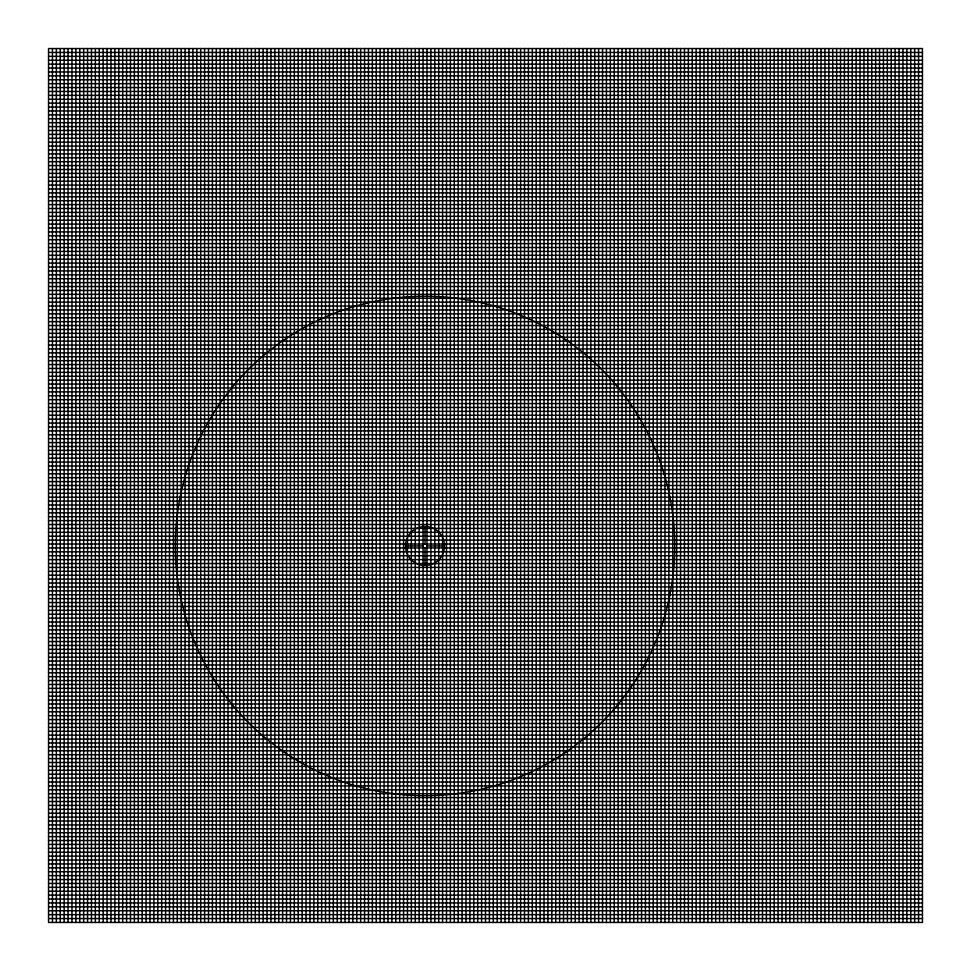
<?xml version="1.0" encoding="UTF-8"?>
<svg xmlns="http://www.w3.org/2000/svg" width="971" height="971" viewBox="0 0 971 971"><rect width="100%" height="100%" fill="white"/><g stroke="black" fill="none" stroke-linecap="round" stroke-linejoin="round"><path stroke-width="1.46" d="M48.55 52.446L922.45 52.446M48.55 56.354L922.45 56.354M48.55 60.251L922.45 60.251M48.55 64.159L922.45 64.159M48.55 68.055L922.45 68.055M48.55 71.963L922.45 71.963M48.55 75.859L922.45 75.859M48.55 79.756L922.45 79.756M48.55 83.664L922.45 83.664M48.55 87.56L922.45 87.56M48.55 91.468L922.45 91.468M48.55 95.364L922.45 95.364M48.55 99.273L922.45 99.273M48.55 103.169L922.45 103.169M48.55 107.065L922.45 107.065M48.55 110.973L922.45 110.973M48.55 114.869L922.45 114.869M48.55 118.778L922.45 118.778M48.55 122.674L922.45 122.674M48.55 126.582L922.45 126.582M48.55 130.478L922.45 130.478M48.55 134.374L922.45 134.374M48.55 138.283L922.45 138.283M48.55 142.179L922.45 142.179M48.55 146.087L922.45 146.087M48.55 149.983L922.45 149.983M48.55 153.891L922.45 153.891M48.55 157.788L922.45 157.788M48.55 161.684L922.45 161.684M48.55 165.592L922.45 165.592M48.55 169.488L922.45 169.488M48.55 173.396L922.45 173.396M48.55 177.292L922.45 177.292M48.55 181.201L922.45 181.201M48.55 185.097L922.45 185.097M48.55 188.993L922.45 188.993M48.55 192.901L922.45 192.901M48.55 196.797L922.45 196.797M48.55 200.706L922.45 200.706M48.55 204.602L922.45 204.602M48.55 208.51L922.45 208.51M48.55 212.406L922.45 212.406M48.55 216.302L922.45 216.302M48.55 220.211L922.45 220.211M48.55 224.107L922.45 224.107M48.55 228.015L922.45 228.015M48.55 231.911L922.45 231.911M48.55 235.819L922.45 235.819M48.55 239.716L922.45 239.716M48.55 243.612L922.45 243.612M48.55 247.52L922.45 247.52M48.55 251.416L922.45 251.416M48.55 255.324L922.45 255.324M48.55 259.221L922.45 259.221M48.55 263.129L922.45 263.129M48.55 267.025L922.45 267.025M48.55 270.921L922.45 270.921M48.55 274.829L922.45 274.829M48.55 278.726L922.45 278.726M48.55 282.634L922.45 282.634M48.55 286.53L922.45 286.53M48.55 290.438L922.45 290.438M48.55 294.334L922.45 294.334M48.55 298.231L922.45 298.231M48.55 302.139L922.45 302.139M48.55 306.035L922.45 306.035M48.55 309.943L922.45 309.943M48.55 313.839L922.45 313.839M48.55 317.748L922.45 317.748M48.55 321.644L922.45 321.644M48.55 325.54L922.45 325.54M48.55 329.448L922.45 329.448M48.55 333.344L922.45 333.344M48.55 337.253L922.45 337.253M48.55 341.149L922.45 341.149M48.55 345.057L922.45 345.057M48.55 348.953L922.45 348.953M48.55 352.849L922.45 352.849M48.55 356.758L922.45 356.758M48.55 360.654L922.45 360.654M48.55 364.562L922.45 364.562M48.55 368.458L922.45 368.458M48.55 372.366L922.45 372.366M48.55 376.263L922.45 376.263M48.55 380.159L922.45 380.159M48.55 384.067L922.45 384.067M48.55 387.963L922.45 387.963M48.55 391.871L922.45 391.871M48.55 395.767L922.45 395.767M48.55 399.676L922.45 399.676M48.55 403.572L922.45 403.572M48.55 407.468L922.45 407.468M48.55 411.376L922.45 411.376M48.55 415.272L922.45 415.272M48.55 419.181L922.45 419.181M48.55 423.077L922.45 423.077M48.55 426.985L922.45 426.985M48.55 430.881L922.45 430.881M48.55 434.777L922.45 434.777M48.55 438.686L922.45 438.686M48.55 442.582L922.45 442.582M48.55 446.49L922.45 446.49M48.55 450.386L922.45 450.386M48.55 454.294L922.45 454.294M48.55 458.191L922.45 458.191M48.55 462.087L922.45 462.087M48.55 465.995L922.45 465.995M48.55 469.891L922.45 469.891M48.55 473.799L922.45 473.799M48.55 477.696L922.45 477.696M48.55 481.604L922.45 481.604M48.55 485.5L922.45 485.5M48.55 489.396L922.45 489.396M48.55 493.304L922.45 493.304M48.55 497.201L922.45 497.201M48.55 501.109L922.45 501.109M48.55 505.005L922.45 505.005M48.55 508.913L922.45 508.913M48.55 512.809L922.45 512.809M48.55 516.706L922.45 516.706M48.55 520.614L922.45 520.614M48.55 524.51L922.45 524.51M48.55 528.418L922.45 528.418M48.55 532.314L922.45 532.314M48.55 536.223L922.45 536.223M48.55 540.119L922.45 540.119M48.55 544.015L922.45 544.015M405.526 545.969L423.077 545.969M426.985 545.969L444.536 545.969A19.505 19.505 0 0 0 415.272 529.074A19.505 19.505 0 0 0 415.272 562.864A19.505 19.505 0 0 0 444.536 545.969M48.55 547.923L922.45 547.923M48.55 551.819L922.45 551.819M48.55 555.728L922.45 555.728M48.55 559.624L922.45 559.624M48.55 563.532L922.45 563.532M48.55 567.428L922.45 567.428M48.55 571.324L922.45 571.324M48.55 575.233L922.45 575.233M48.55 579.129L922.45 579.129M48.55 583.037L922.45 583.037M48.55 586.933L922.45 586.933M48.55 590.841L922.45 590.841M48.55 594.738L922.45 594.738M48.55 598.634L922.45 598.634M48.55 602.542L922.45 602.542M48.55 606.438L922.45 606.438M48.55 610.346L922.45 610.346M48.55 614.242L922.45 614.242M48.55 618.151L922.45 618.151M48.55 622.047L922.45 622.047M48.55 625.943L922.45 625.943M48.55 629.851L922.45 629.851M48.55 633.747L922.45 633.747M48.55 637.656L922.45 637.656M48.55 641.552L922.45 641.552M48.55 645.46L922.45 645.46M48.55 649.356L922.45 649.356M48.55 653.252L922.45 653.252M48.55 657.161L922.45 657.161M48.55 661.057L922.45 661.057M48.55 664.965L922.45 664.965M48.55 668.861L922.45 668.861M48.55 672.769L922.45 672.769M48.55 676.666L922.45 676.666M48.55 680.562L922.45 680.562M48.55 684.47L922.45 684.47M48.55 688.366L922.45 688.366M48.55 692.274L922.45 692.274M48.55 696.171L922.45 696.171M48.55 700.079L922.45 700.079M48.55 703.975L922.45 703.975M48.55 707.871L922.45 707.871M48.55 711.779L922.45 711.779M48.55 715.676L922.45 715.676M48.55 719.584L922.45 719.584M48.55 723.48L922.45 723.48M48.55 727.388L922.45 727.388M48.55 731.284L922.45 731.284M48.55 735.181L922.45 735.181M48.55 739.089L922.45 739.089M48.55 742.985L922.45 742.985M48.55 746.893L922.45 746.893M48.55 750.789L922.45 750.789M48.55 754.698L922.45 754.698M48.55 758.594L922.45 758.594M48.55 762.49L922.45 762.49M48.55 766.398L922.45 766.398M48.55 770.294L922.45 770.294M48.55 774.203L922.45 774.203M48.55 778.099L922.45 778.099M48.55 782.007L922.45 782.007M48.55 785.903L922.45 785.903M48.55 789.799L922.45 789.799M48.55 793.708L922.45 793.708M48.55 797.604L922.45 797.604M48.55 801.512L922.45 801.512M48.55 805.408L922.45 805.408M48.55 809.316L922.45 809.316M48.55 813.213L922.45 813.213M48.55 817.109L922.45 817.109M48.55 821.017L922.45 821.017M48.55 824.913L922.45 824.913M48.55 828.821L922.45 828.821M48.55 832.717L922.45 832.717M48.55 836.626L922.45 836.626M48.55 840.522L922.45 840.522M48.55 844.418L922.45 844.418M48.55 848.326L922.45 848.326M48.55 852.222L922.45 852.222M48.55 856.131L922.45 856.131M48.55 860.027L922.45 860.027M48.55 863.935L922.45 863.935M48.55 867.831L922.45 867.831M48.55 871.727L922.45 871.727M48.55 875.636L922.45 875.636M48.55 879.532L922.45 879.532M48.55 883.44L922.45 883.44M48.55 887.336L922.45 887.336M48.55 891.244L922.45 891.244M48.55 895.141L922.45 895.141M48.55 899.037L922.45 899.037M48.55 902.945L922.45 902.945M48.55 906.841L922.45 906.841M48.55 910.749L922.45 910.749M48.55 914.646L922.45 914.646M48.55 918.554L922.45 918.554M918.554 48.55L918.554 922.45M914.646 48.55L914.646 922.45M910.749 48.55L910.749 922.45M906.841 48.55L906.841 922.45M902.945 48.55L902.945 922.45M899.037 48.55L899.037 922.45M895.141 48.55L895.141 922.45M891.244 48.55L891.244 922.45M887.336 48.55L887.336 922.45M883.44 48.55L883.44 922.45M879.532 48.55L879.532 922.45M875.636 48.55L875.636 922.45M871.727 48.55L871.727 922.45M867.831 48.55L867.831 922.45M863.935 48.55L863.935 922.45M860.027 48.55L860.027 922.45M856.131 48.55L856.131 922.45M852.222 48.55L852.222 922.45M848.326 48.55L848.326 922.45M844.418 48.55L844.418 922.45M840.522 48.55L840.522 922.45M836.626 48.55L836.626 922.45M832.717 48.55L832.717 922.45M828.821 48.55L828.821 922.45M824.913 48.55L824.913 922.45M821.017 48.55L821.017 922.45M817.109 48.55L817.109 922.45M813.213 48.55L813.213 922.45M809.316 48.55L809.316 922.45M805.408 48.55L805.408 922.45M801.512 48.55L801.512 922.45M797.604 48.55L797.604 922.45M793.708 48.55L793.708 922.45M789.799 48.55L789.799 922.45M785.903 48.55L785.903 922.45M782.007 48.55L782.007 922.45M778.099 48.55L778.099 922.45M774.203 48.55L774.203 922.45M770.294 48.55L770.294 922.45M766.398 48.55L766.398 922.45M762.49 48.55L762.49 922.45M758.594 48.55L758.594 922.45M754.698 48.55L754.698 922.45M750.789 48.55L750.789 922.45M746.893 48.55L746.893 922.45M742.985 48.55L742.985 922.45M739.089 48.55L739.089 922.45M735.181 48.55L735.181 922.45M731.284 48.55L731.284 922.45M727.388 48.55L727.388 922.45M723.48 48.55L723.48 922.45M719.584 48.55L719.584 922.45M715.676 48.55L715.676 922.45M711.779 48.55L711.779 922.45M707.871 48.55L707.871 922.45M703.975 48.55L703.975 922.45M700.079 48.55L700.079 922.45M696.171 48.55L696.171 922.45M692.274 48.55L692.274 922.45M688.366 48.55L688.366 922.45M684.47 48.55L684.47 922.45M680.562 48.55L680.562 922.45M676.666 48.55L676.666 922.45M672.769 48.55L672.769 922.45M668.861 48.55L668.861 922.45M664.965 48.55L664.965 922.45M661.057 48.55L661.057 922.45M657.161 48.55L657.161 922.45M653.252 48.55L653.252 922.45M649.356 48.55L649.356 922.45M645.46 48.55L645.46 922.45M641.552 48.55L641.552 922.45M637.656 48.55L637.656 922.45M633.747 48.55L633.747 922.45M629.851 48.55L629.851 922.45M625.943 48.55L625.943 922.45M622.047 48.55L622.047 922.45M618.151 48.55L618.151 922.45M614.242 48.55L614.242 922.45M610.346 48.55L610.346 922.45M606.438 48.55L606.438 922.45M602.542 48.55L602.542 922.45M598.634 48.55L598.634 922.45M594.738 48.55L594.738 922.45M590.841 48.55L590.841 922.45M586.933 48.55L586.933 922.45M583.037 48.55L583.037 922.45M579.129 48.55L579.129 922.45M575.233 48.55L575.233 922.45M571.324 48.55L571.324 922.45M567.428 48.55L567.428 922.45M563.532 48.55L563.532 922.45M559.624 48.55L559.624 922.45M555.728 48.55L555.728 922.45M551.819 48.55L551.819 922.45M547.923 48.55L547.923 922.45M544.015 48.55L544.015 922.45M540.119 48.55L540.119 922.45M536.223 48.55L536.223 922.45M532.314 48.55L532.314 922.45M528.418 48.55L528.418 922.45M524.51 48.55L524.51 922.45M520.614 48.55L520.614 922.45M516.706 48.55L516.706 922.45M512.809 48.55L512.809 922.45M508.913 48.55L508.913 922.45M505.005 48.55L505.005 922.45M501.109 48.55L501.109 922.45M497.201 48.55L497.201 922.45M493.304 48.55L493.304 922.45M489.396 48.55L489.396 922.45M485.5 48.55L485.5 922.45M481.604 48.55L481.604 922.45M477.696 48.55L477.696 922.45M473.799 48.55L473.799 922.45M469.891 48.55L469.891 922.45M465.995 48.55L465.995 922.45M462.087 48.55L462.087 922.45M458.191 48.55L458.191 922.45M454.294 48.55L454.294 922.45M450.386 48.55L450.386 922.45M446.49 48.55L446.49 922.45M442.582 48.55L442.582 922.45M438.686 48.55L438.686 922.45M434.777 48.55L434.777 922.45M430.881 48.55L430.881 922.45M426.985 48.55L426.985 922.45M425.031 526.464L425.031 544.015M425.031 547.923L425.031 565.474M423.077 48.55L423.077 922.45M419.181 48.55L419.181 922.45M415.272 48.55L415.272 922.45M411.376 48.55L411.376 922.45M407.468 48.55L407.468 922.45M403.572 48.55L403.572 922.45M399.676 48.55L399.676 922.45M395.767 48.55L395.767 922.45M391.871 48.55L391.871 922.45M387.963 48.55L387.963 922.45M384.067 48.55L384.067 922.45M380.159 48.55L380.159 922.45M376.263 48.55L376.263 922.45M372.366 48.55L372.366 922.45M368.458 48.55L368.458 922.45M364.562 48.55L364.562 922.45M360.654 48.55L360.654 922.45M356.758 48.55L356.758 922.45M352.849 48.55L352.849 922.45M348.953 48.55L348.953 922.45M345.057 48.55L345.057 922.45M341.149 48.55L341.149 922.45M337.253 48.55L337.253 922.45M333.344 48.55L333.344 922.45M329.448 48.55L329.448 922.45M325.54 48.55L325.54 922.45M321.644 48.55L321.644 922.45M317.748 48.55L317.748 922.45M313.839 48.55L313.839 922.45M309.943 48.55L309.943 922.45M306.035 48.55L306.035 922.45M302.139 48.55L302.139 922.45M298.231 48.55L298.231 922.45M294.334 48.55L294.334 922.45M290.438 48.55L290.438 922.45M286.53 48.55L286.53 922.45M282.634 48.55L282.634 922.45M278.726 48.55L278.726 922.45M274.829 48.55L274.829 922.45M270.921 48.55L270.921 922.45M267.025 48.55L267.025 922.45M263.129 48.55L263.129 922.45M259.221 48.55L259.221 922.45M255.324 48.55L255.324 922.45M251.416 48.55L251.416 922.45M247.52 48.55L247.52 922.45M243.612 48.55L243.612 922.45M239.716 48.55L239.716 922.45M235.819 48.55L235.819 922.45M231.911 48.55L231.911 922.45M228.015 48.55L228.015 922.45M224.107 48.55L224.107 922.45M220.211 48.55L220.211 922.45M216.302 48.55L216.302 922.45M212.406 48.55L212.406 922.45M208.51 48.55L208.51 922.45M204.602 48.55L204.602 922.45M200.706 48.55L200.706 922.45M196.797 48.55L196.797 922.45M192.901 48.55L192.901 922.45M188.993 48.55L188.993 922.45M185.097 48.55L185.097 922.45M181.201 48.55L181.201 922.45M177.292 48.55L177.292 922.45M173.396 48.55L173.396 922.45M169.488 48.55L169.488 922.45M165.592 48.55L165.592 922.45M161.684 48.55L161.684 922.45M157.788 48.55L157.788 922.45M153.891 48.55L153.891 922.45M149.983 48.55L149.983 922.45M146.087 48.55L146.087 922.45M142.179 48.55L142.179 922.45M138.283 48.55L138.283 922.45M134.374 48.55L134.374 922.45M130.478 48.55L130.478 922.45M126.582 48.55L126.582 922.45M122.674 48.55L122.674 922.45M118.778 48.55L118.778 922.45M114.869 48.55L114.869 922.45M110.973 48.55L110.973 922.45M107.065 48.55L107.065 922.45M103.169 48.55L103.169 922.45M99.273 48.55L99.273 922.45M95.364 48.55L95.364 922.45M91.468 48.55L91.468 922.45M87.56 48.55L87.56 922.45M83.664 48.55L83.664 922.45M79.756 48.55L79.756 922.45M75.859 48.55L75.859 922.45M71.963 48.55L71.963 922.45M68.055 48.55L68.055 922.45M64.159 48.55L64.159 922.45M60.251 48.55L60.251 922.45M56.354 48.55L56.354 922.45M52.446 48.55L52.446 922.45M922.45 48.55L48.55 48.55L48.55 922.45L922.45 922.45L922.45 48.55M300.185 762.211A249.681 249.681 0 0 0 674.711 545.969A249.681 249.681 0 0 0 300.185 329.739A249.681 249.681 0 0 0 300.185 762.211"/></g></svg>
